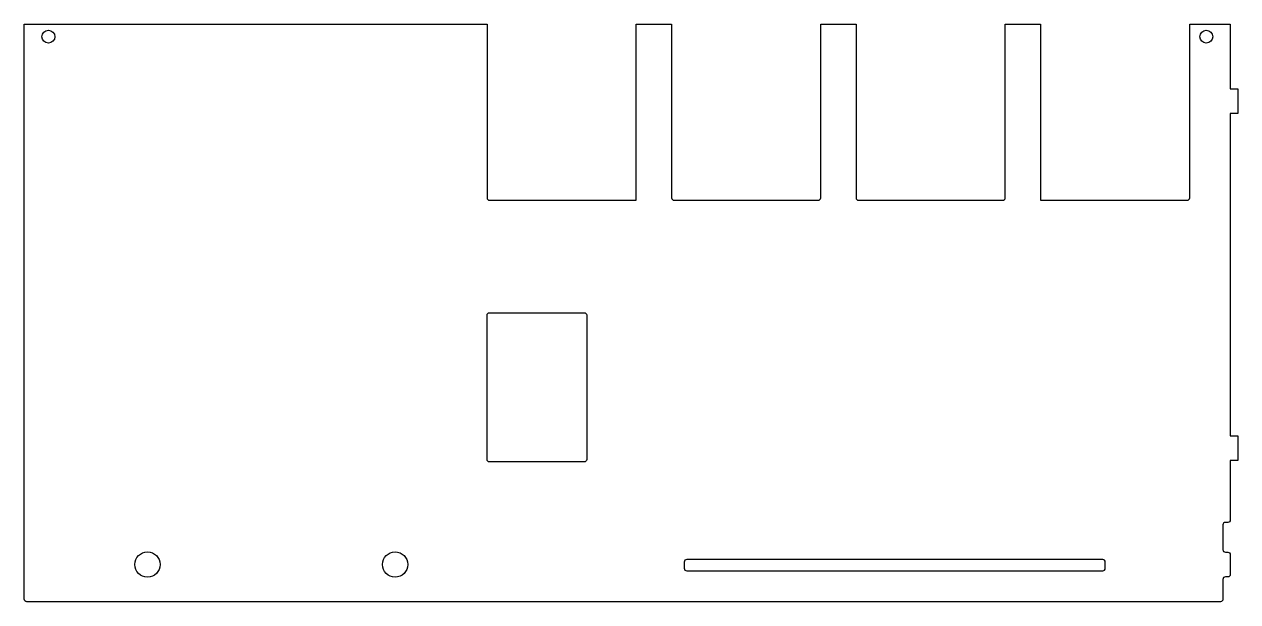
# Model space of a CAD drawing. Extents: x -244 to 246, y -132 to 101.
import ezdxf

# ---------------------------------------------------------------- set-up
doc = ezdxf.new("R2010")
doc.units = 0
doc.header["$MEASUREMENT"] = 0
doc.layers.get('0').update_dxf_attribs({"linetype": 'CONTINUOUS'})

msp = doc.modelspace()

# ---------------------------------------------------------------- linework, layer by layer
at = {"color": 7, "linetype": 'CONTINUOUS'}
for points in [[(227.1, 31), (227.1, 101), (243.5, 101), (243.5, 75), (246.5, 75), (246.5, 65), (243.5, 65), (243.5, -65), (246.5, -65), (246.5, -75), (243.5, -75), (243.5, -99, -0.414214), (242.5, -100), (241.5, -100, 0.414214), (240.5, -101), (240.5, -111, 0.414214), (241.5, -112), (242.5, -112, -0.414214), (243.5, -113), (243.5, -121, -0.414214), (242.5, -122), (241.5, -122, 0.414214), (240.5, -123), (240.5, -131, -0.414214), (239.5, -132), (-242.5, -132, -0.414214), (-243.5, -131), (-243.5, 101), (-56.6, 101), (-56.6, 31, 0.414214), (-55.6, 30), (3.6, 30), (3.6, 101), (17.9, 101), (17.9, 31, 0.414214), (18.9, 30), (77.1, 30, 0.414214), (78.1, 31), (78.1, 101), (92.4, 101), (92.4, 31, 0.414214), (93.4, 30), (151.6, 30, 0.414214), (152.6, 31), (152.6, 101), (166.9, 101), (166.9, 30), (226.1, 30, 0.414214)], [(-56.6, -74.6), (-56.6, -16.4, -0.414214), (-55.6, -15.4), (-17.4, -15.4, -0.414214), (-16.4, -16.4), (-16.4, -74.6, -0.414214), (-17.4, -75.6), (-55.6, -75.6, -0.414214)], [(193, -118.5), (193, -116, 0.414214), (192, -115), (24, -115, 0.414214), (23, -116), (23, -118.5, 0.414214), (24, -119.5), (192, -119.5, 0.414214)]]:
    msp.add_lwpolyline(points, format="xyb", close=True, dxfattribs=at)
for centre, radius in [((-233.75, 96), 2.6), ((233.8, 96), 2.6), ((-193.75, -117), 5.1), ((-93.75, -117), 5.1)]:
    msp.add_circle(centre, radius, dxfattribs=at)

doc.saveas('drawing.dxf')
